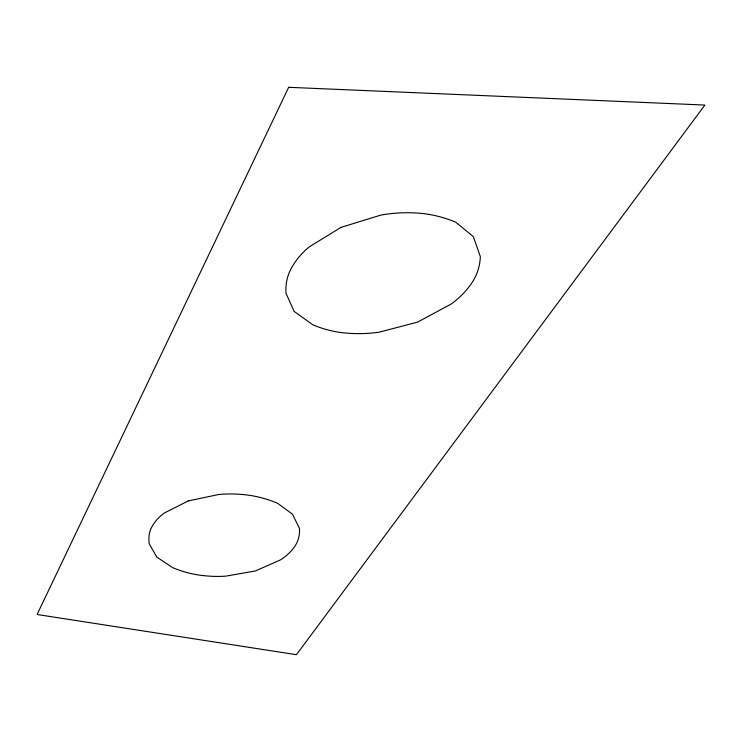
<?xml version="1.0" encoding="UTF-8"?>
<svg xmlns="http://www.w3.org/2000/svg" width="742" height="742" viewBox="0 0 742 742"><rect width="100%" height="100%" fill="white"/><g stroke="black" fill="none" stroke-linecap="round" stroke-linejoin="round"><path stroke-width="1.11" d="M288.666 87.306L37.1 614.497L296.438 654.694L704.9 105.058L288.666 87.306M340.949 227.386L308.922 247.114A128.987 93.232 20.6 0 0 291.152 268.585A82.362 59.694 22.4 0 0 286.032 293.313L294.092 311.362L312.725 324.755A83.456 61.289 24 0 0 345.234 333.01A133.458 99.975 25 0 0 379.218 332.156L417.607 322.111L451.117 304.081A134.988 102.368 24.3 0 0 471.912 282.795A85.924 64.953 22 0 0 480.334 256.584L473.34 236.624L455.783 222.229A89.912 66.789 20.2 0 0 417.69 213.084A130.536 95.301 19.7 0 0 380.711 215.143L340.949 227.386M188.338 500.906L164.446 512.926A105.679 62.755 22.8 0 0 151.795 526.996A67.541 40.142 23.7 0 0 149.337 544.081L156.914 557.205L172.617 567.602A68.301 41.005 24.5 0 0 198.995 575.059A108.796 66.353 25 0 0 225.856 576.135L255.406 570.95L280.346 559.95A109.807 67.652 24.7 0 0 294.945 546.112A69.906 43.008 23.7 0 0 299.443 528.323L292.431 514.15L277.675 503.317A73.291 44.52 22.7 0 0 247.346 495.035A106.672 63.914 22.4 0 0 218.64 494.524L188.338 500.906"/></g></svg>
